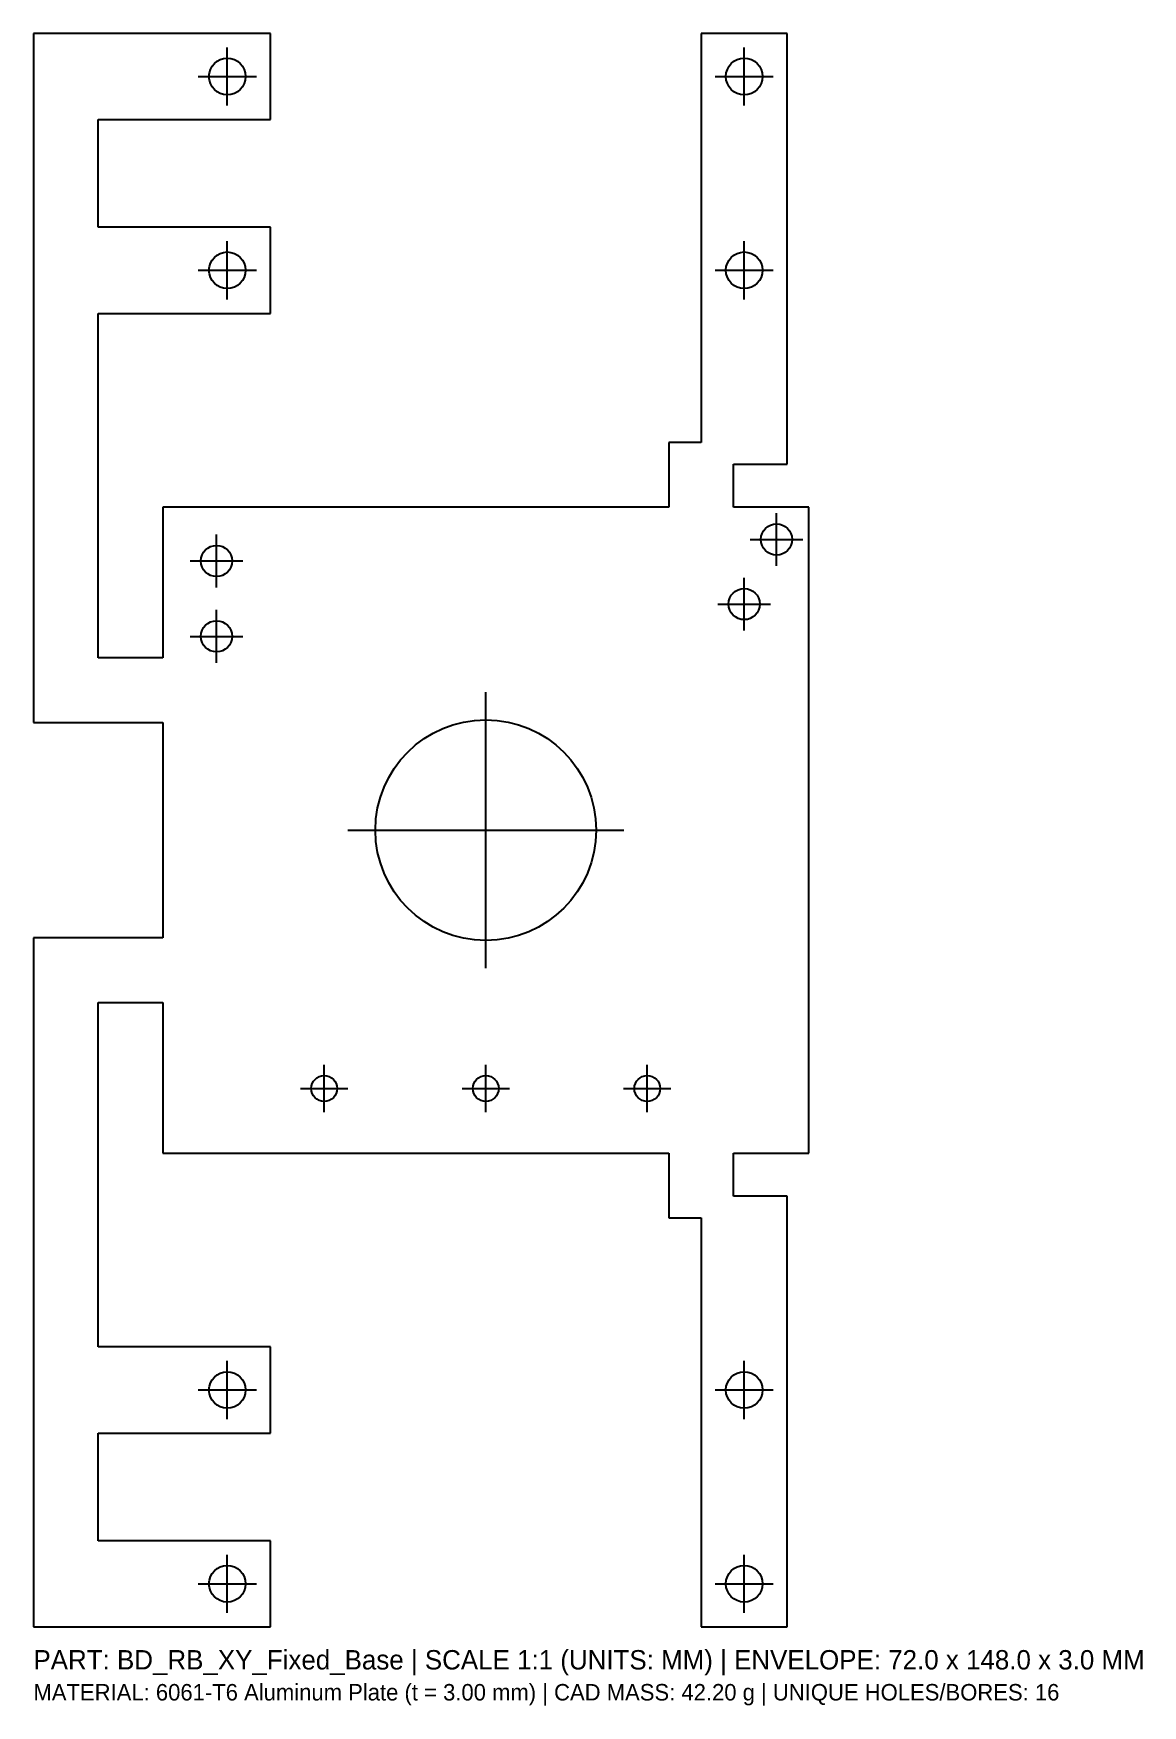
# Model space of a CAD drawing. Header units: millimetres. Extents: x -42 to 61, y -81 to 74.
import ezdxf

# ---------------------------------------------------------------- set-up
doc = ezdxf.new("R2010")
doc.units = ezdxf.units.MM
for name, color, linetype in [('ANNOTATIONS', 3, 'CONTINUOUS'), ('CENTERLINES', 1, 'Continuous'), ('HOLES_THROUGH', 4, 'CONTINUOUS'), ('OUTER_PROFILE', 7, 'CONTINUOUS')]:
    doc.layers.add(name, color=color, linetype=linetype)

msp = doc.modelspace()

# ---------------------------------------------------------------- linework, layer by layer
at = {"layer": 'CENTERLINES', "color": 1}
for p, q in [((-24, 67.3), (-24, 72.7)), ((24, 67.3), (24, 72.7)), ((-26.7, 70), (-21.3, 70)), ((21.3, 70), (26.7, 70)), ((-24, 49.3), (-24, 54.7)), ((24, 49.3), (24, 54.7)), ((-26.7, 52), (-21.3, 52)), ((21.3, 52), (26.7, 52)), ((27, 24.55), (27, 29.45)), ((-25, 22.55), (-25, 27.45)), ((24.55, 27), (29.45, 27)), ((-27.45, 25), (-22.55, 25)), ((24, 18.55), (24, 23.45)), ((-25, 15.55), (-25, 20.45)), ((21.55, 21), (26.45, 21)), ((-27.45, 18), (-22.55, 18)), ((0, -12.81), (0, 12.81)), ((-12.81, 0), (12.81, 0)), ((-15, -26.2), (-15, -21.8)), ((0, -26.2), (0, -21.8)), ((15, -26.2), (15, -21.8)), ((-17.2, -24), (-12.8, -24)), ((-2.2, -24), (2.2, -24)), ((12.8, -24), (17.2, -24)), ((-24, -54.7), (-24, -49.3)), ((24, -54.7), (24, -49.3)), ((-26.7, -52), (-21.3, -52)), ((21.3, -52), (26.7, -52)), ((-24, -72.7), (-24, -67.3)), ((24, -72.7), (24, -67.3)), ((-26.7, -70), (-21.3, -70)), ((21.3, -70), (26.7, -70))]:
    msp.add_line(p, q, dxfattribs=at)
at = {"layer": 'HOLES_THROUGH', "color": 4}
for centre, radius in [((-24, 70), 1.7), ((24, 70), 1.7), ((-24, 52), 1.7), ((24, 52), 1.7), ((27, 27), 1.45), ((-25, 25), 1.45), ((24, 21), 1.45), ((-25, 18), 1.45), ((0, 0), 10.25), ((-15, -24), 1.2), ((0, -24), 1.2), ((15, -24), 1.2), ((-24, -52), 1.7), ((24, -52), 1.7), ((-24, -70), 1.7), ((24, -70), 1.7)]:
    msp.add_circle(centre, radius, dxfattribs=at)
at = {"layer": 'OUTER_PROFILE', "color": 7}
for p, q in [((-20, 74), (-42, 74)), ((-42, 74), (-42, 10)), ((-20, 66), (-20, 74)), ((28, 74), (20, 74)), ((20, 74), (20, 36)), ((28, 34), (28, 74)), ((-36, 56), (-36, 66)), ((-36, 66), (-20, 66)), ((-20, 56), (-36, 56)), ((-20, 48), (-20, 56)), ((-36, 16), (-36, 48)), ((-36, 48), (-20, 48)), ((20, 36), (17, 36)), ((17, 36), (17, 30)), ((23, 30), (23, 34)), ((23, 34), (28, 34)), ((17, 30), (-30, 30)), ((-30, 30), (-30, 16)), ((30, 30), (23, 30)), ((30, -30), (30, 30)), ((-30, 16), (-36, 16)), ((-42, 10), (-30, 10)), ((-30, 10), (-30, -10)), ((-30, -10), (-42, -10)), ((-42, -10), (-42, -74)), ((-36, -48), (-36, -16)), ((-36, -16), (-30, -16)), ((-30, -16), (-30, -30)), ((-30, -30), (17, -30)), ((17, -30), (17, -36)), ((23, -34), (23, -30)), ((23, -30), (30, -30)), ((28, -34), (23, -34)), ((28, -74), (28, -34)), ((17, -36), (20, -36)), ((20, -36), (20, -74)), ((-20, -48), (-36, -48)), ((-20, -56), (-20, -48)), ((-36, -66), (-36, -56)), ((-36, -56), (-20, -56)), ((-20, -66), (-36, -66)), ((-20, -74), (-20, -66)), ((-42, -74), (-20, -74)), ((20, -74), (28, -74))]:
    msp.add_line(p, q, dxfattribs=at)

# ---------------------------------------------------------------- texts
at = {"layer": 'ANNOTATIONS', "color": 3}
for s, height, p in [('PART: BD_RB_XY_Fixed_Base | SCALE 1:1 (UNITS: MM) | ENVELOPE: 72.0 x 148.0 x 3.0 MM', 1.8, (-42, -77.96)), ('MATERIAL: 6061-T6 Aluminum Plate (t = 3.00 mm) | CAD MASS: 42.20 g | UNIQUE HOLES/BORES: 16', 1.53, (-42, -80.84))]:
    msp.add_text(s, height=height, dxfattribs=at).set_placement(p)

doc.saveas('drawing.dxf')
